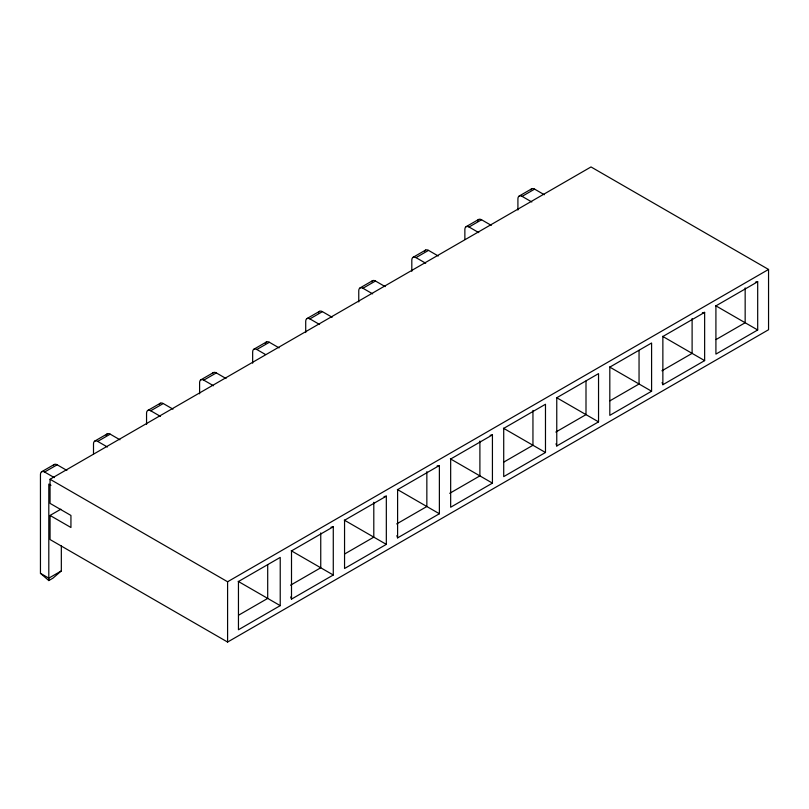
<?xml version="1.0" encoding="UTF-8"?>
<svg xmlns="http://www.w3.org/2000/svg" width="809" height="809" viewBox="0 0 809 809"><rect width="100%" height="100%" fill="white"/><g stroke="black" fill="none" stroke-linecap="round" stroke-linejoin="round"><path stroke-width="1.21" d="M61.332 545.832L61.332 570.911L52.979 578.142L48.803 580.559L40.45 573.318L40.45 474.438A5.906 3.408 60 0 1 44.626 472.031L57.156 464.791L66.874 470.403M41.674 471.738L54.203 464.497M94.724 441.107L107.253 433.867M147.774 410.476L160.303 403.246M200.824 379.846L213.364 372.615M253.874 349.215L266.414 341.985M306.935 318.594L319.464 311.354M359.985 287.964L372.514 280.723M413.035 257.333L425.564 250.102M466.085 226.702L478.615 219.472M519.135 196.071L531.665 188.841M93.5 453.829L93.5 443.807A5.906 3.408 60 0 1 97.677 441.401L110.206 434.16L119.924 439.772M146.55 424.452L146.55 413.187A5.906 3.408 60 0 1 150.727 410.77L163.266 403.539L172.974 409.142M199.601 393.821L199.601 382.556A5.906 3.408 60 0 1 203.777 380.139L216.316 372.909L226.024 378.511M252.661 363.19L252.661 351.925A5.906 3.408 60 0 1 256.837 349.508L269.367 342.278L279.075 347.88M305.711 332.56L305.711 321.294A5.906 3.408 60 0 1 309.887 318.888L322.417 311.647L332.125 317.259M358.761 301.929L358.761 290.664A5.906 3.408 60 0 1 362.938 288.257L375.467 281.016L385.185 286.629M411.811 271.298L411.811 260.033A5.906 3.408 60 0 1 415.988 257.626L428.517 250.385L438.235 255.998M464.862 239.424L464.862 229.412A5.906 3.408 60 0 1 469.038 226.995L481.567 219.765L491.285 225.367M517.912 210.047L517.912 198.781A5.906 3.408 60 0 1 522.088 196.365L534.618 189.134L544.336 194.736M50.057 515.444L70.939 527.498L70.939 515.444L50.057 503.38L50.057 479.262L591.015 166.947L768.55 269.448L768.55 329.738L227.592 642.053L50.057 539.552L50.057 515.444L60.847 509.205M61.332 570.911L48.803 578.142L40.45 573.318M50.057 479.262L227.592 581.762L768.55 269.448M333.278 526.77L291.503 550.889L291.503 599.125L333.278 575.007L333.278 526.77L331.002 527.215M386.328 496.15L344.553 520.258L344.553 568.494L386.328 544.376L386.328 496.15L384.053 496.584M439.378 465.519L397.603 489.637L397.603 537.874L439.378 513.755L439.378 465.519L437.103 465.954M492.428 434.888L450.664 459.006L450.664 507.243L492.428 483.125L492.428 434.888L490.153 435.323M704.639 312.375L662.864 336.493L662.864 384.72L704.639 360.612L704.639 312.375L702.364 312.81M757.689 281.744L715.914 305.863L715.914 354.099L757.689 329.981L757.689 281.744L755.414 282.179M238.584 615.204L267.698 598.407L267.698 564.793M290.562 585.2L320.748 567.776L320.748 532.919M344.695 553.953L373.798 537.146L373.798 502.288M396.663 523.939L426.849 506.515L426.849 471.667M449.713 493.318L479.899 475.884L479.899 441.036M503.845 462.06L532.949 445.263L532.949 410.406M555.823 432.057L585.999 414.633L585.999 381.019M609.946 400.809L639.049 384.002L639.049 350.388M661.924 370.795L692.11 353.371L692.11 318.513M716.056 339.547L745.16 322.74L745.16 287.893M280.227 605.638L238.453 629.756L238.453 581.519L280.227 557.401L280.227 605.638L238.18 581.368M545.478 452.494L503.714 476.612L503.714 428.376L545.478 404.257L545.478 452.494L503.441 428.214M556.764 445.981L598.539 421.863L598.539 373.627L556.764 397.745L556.764 445.981L556.005 443.787M651.589 391.232L609.814 415.351L609.814 367.114L651.589 342.996L651.589 391.232L609.541 366.962M715.641 305.701L757.689 329.981M522.088 196.365L531.806 201.977M662.591 336.332L704.639 360.612M469.038 226.995L478.756 232.608M415.988 257.626L425.696 263.228M556.491 397.593L598.539 421.863M362.938 288.257L372.646 293.859M309.887 318.888L319.595 324.49M450.391 458.845L492.428 483.125M256.837 349.508L265.463 354.494M397.33 489.475L439.378 513.755M203.777 380.139L213.495 385.751M344.28 520.106L386.328 544.376M150.727 410.77L160.445 416.382M291.23 550.737L333.278 575.007M97.677 441.401L107.395 447.003M44.626 472.031L54.334 477.634M50.967 485.339L48.803 484.085L48.803 580.559M662.106 382.536L662.864 384.72M396.845 535.679L397.603 537.874M290.744 596.931L291.503 599.125M227.592 581.762L227.592 642.053M530.765 189.882A5.906 3.408 60 0 1 534.618 189.134M477.532 221.009A5.906 3.408 60 0 1 481.567 219.765M265.332 343.522A5.906 3.408 60 0 1 269.367 342.278M318.382 312.891A5.906 3.408 60 0 1 322.417 311.647M371.604 281.765A5.906 3.408 60 0 1 375.467 281.016M424.664 251.144A5.906 3.408 60 0 1 428.517 250.385M159.403 404.288A5.906 3.408 60 0 1 163.266 403.539M106.171 435.414A5.906 3.408 60 0 1 110.206 434.16M212.696 373.232A5.906 3.408 60 0 1 216.316 372.909M53.303 465.539A5.906 3.408 60 0 1 57.156 464.791"/></g></svg>
